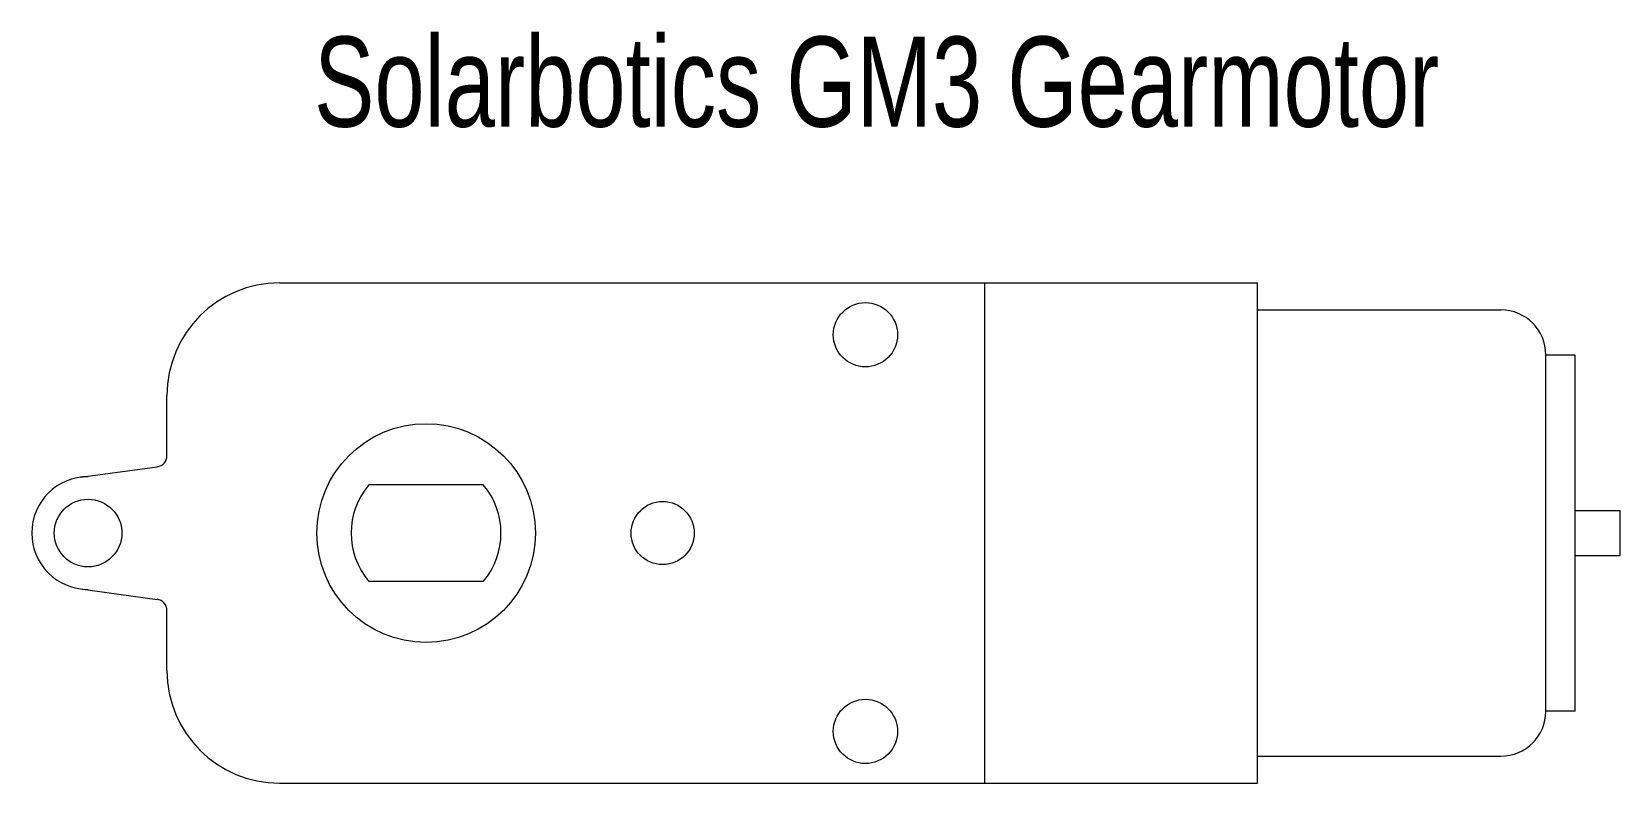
# Model space of a CAD drawing. Header units: millimetres. Extents: x 22.5 to 93, y 28.9 to 62.2.
import ezdxf

# ---------------------------------------------------------------- set-up
doc = ezdxf.new("R2010")
doc.units = ezdxf.units.MM
doc.layers.get('0').update_dxf_attribs({"linetype": 'CONTINUOUS', "lineweight": 0})
doc.styles.get("Standard").update_dxf_attribs({"font": 'txt', "width": 0.75})

msp = doc.modelspace()

# ---------------------------------------------------------------- linework, layer by layer
for p, q in [((33.5, 51.1), (76.9, 51.1)), ((64.8, 28.9), (64.8, 51.1)), ((76.9, 28.9), (76.9, 51.1)), ((76.9, 49.9), (87.7, 49.9)), ((89.7, 32.1), (89.7, 47.9)), ((91, 47.9), (89.7, 47.9)), ((91, 32.1), (91, 47.9)), ((28.5, 43.436), (28.5, 46.1)), ((24.662, 42.477), (28.068, 42.941)), ((42.541, 42.145), (37.459, 42.145)), ((91, 41), (93, 41)), ((93, 39), (93, 41)), ((91, 39), (93, 39)), ((24.662, 37.523), (28.068, 37.059)), ((42.541, 37.855), (37.459, 37.855)), ((28.5, 33.9), (28.5, 36.564)), ((91, 32.1), (89.7, 32.1)), ((76.9, 30.1), (87.7, 30.1)), ((33.5, 28.9), (76.9, 28.9))]:
    msp.add_line(p, q)
for centre, radius in [((59.5, 48.8), 1.425), ((40, 40), 4.85), ((25, 40), 1.5), ((50.5, 40), 1.4), ((59.5, 31.2), 1.425)]:
    msp.add_circle(centre, radius)
for centre, radius, start, end in [((33.5, 46.1), 5, 90, 180), ((87.7, 47.9), 2, 0, 90), ((28, 43.436), 0.5, 277.75916, 0), ((25, 40), 2.5, 90, 270), ((40, 40), 3.325, 139.82587, 220.17413), ((40, 40), 3.325, 319.82587, 40.17413), ((28, 36.564), 0.5, 0, 82.24084), ((33.5, 33.9), 5, 180, 270), ((87.7, 32.1), 2, 270, 0)]:
    msp.add_arc(centre, radius, start, end)

# ---------------------------------------------------------------- texts
at = {"insert": (60, 60), "char_height": 4, "width": 100, "attachment_point": 5}
msp.add_mtext('Solarbotics\\~GM3\\~Gearmotor', dxfattribs=at)

doc.saveas('drawing.dxf')
